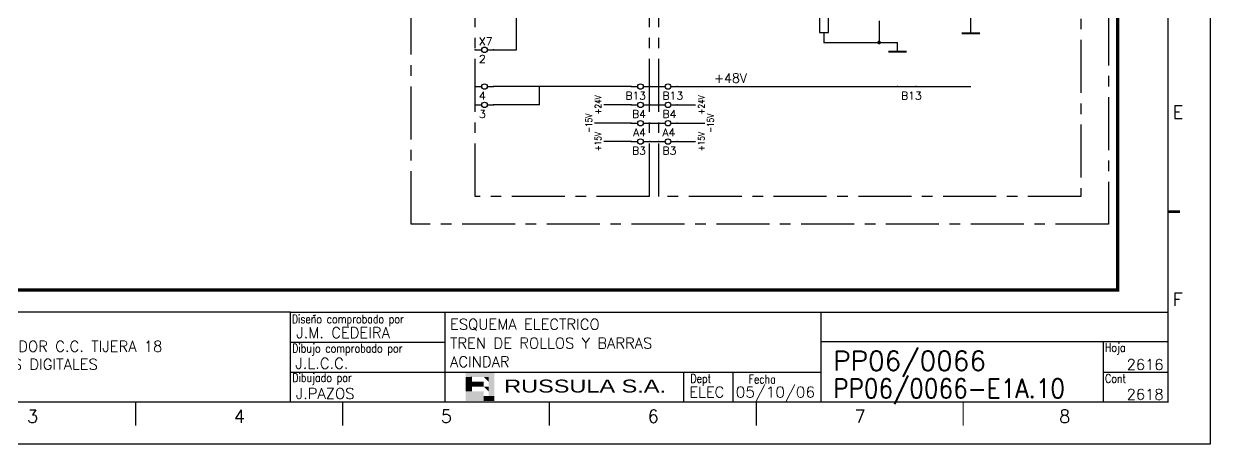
# Model space of a CAD drawing. Extents: x -25 to 1044, y -25744 to 292.
# Drawn here: x 218 to 497.8, y -2462.3 to -2363 of the extents above; entities that cross this region are included whole.
import ezdxf
from ezdxf.enums import TextEntityAlignment as Align

# ---------------------------------------------------------------- set-up
doc = ezdxf.new("R2010")
doc.units = 0
doc.header["$LTSCALE"] = 10
doc.header["$MEASUREMENT"] = 0
doc.linetypes.add('CENTER', pattern=[2, 1.25, -0.25, 0.25, -0.25])
doc.linetypes.add('DASHDOT', pattern=[1, 0.5, -0.25, 0, -0.25])
doc.layers.get('0').update_dxf_attribs({"linetype": 'CONTINUOUS'})
for name, color, linetype in [('1', 7, 'CONTINUOUS'), ('10', 5, 'CONTINUOUS'), ('2', 7, 'CONTINUOUS'), ('25', 3, 'CONTINUOUS'), ('25PK', 4, 'CENTER'), ('8', 1, 'CONTINUOUS'), ('9', 6, 'CONTINUOUS'), ('DIBUJO', 7, 'CONTINUOUS'), ('NODE', 7, 'CONTINUOUS')]:
    doc.layers.add(name, color=color, linetype=linetype)
doc.styles.add('HELVETICA', font='HELV.SHX')
doc.styles.add('LABEL', font='SIMPLEX', dxfattribs={"width": 0.8, "height": 4})
doc.styles.add('ROMANS', font='romans')
doc.styles.get("Standard").update_dxf_attribs({"font": 'simplex'})

# ---------------------------------------------------------------- blocks, each defined once
blk = doc.blocks.new('NOD', base_point=(237.5, 170))
at = {"layer": 'NODE'}
blk.add_point((237.5, 170), dxfattribs=at)
blk = doc.blocks.new('$$PLL21')
blk.add_line((-2.5, 0), (2.5, 0))
at = {"layer": '2'}
for p in [(-2.5, 0), (2.5, 0)]:
    blk.add_blockref('NOD', p, dxfattribs=at)
at = {"layer": '8'}
blk.add_attdef('*A', (-1.5, -3.575), '', height=2.15, dxfattribs=at)
at = {"layer": '9'}
blk.add_attdef('ID', (-1.5, 1.25), '', height=2.15, dxfattribs=at)
blk = doc.blocks.new('$$PLR12C')
for p, q in [((-2.5, 0), (-0.75, 0)), ((0.75, 0), (2.5, 0))]:
    blk.add_line(p, q)
at = {"layer": '2'}
blk.add_circle((0, 0), 0.75, dxfattribs=at)
for p in [(-2.5, 0), (2.5, 0)]:
    blk.add_blockref('NOD', p, dxfattribs=at)
at = {"layer": '8'}
blk.add_attdef('*A', text='', height=2.15, dxfattribs=at).set_placement((1.5, -3.575), align=Align.RIGHT)
at = {"layer": '9'}
blk.add_attdef('ID', text='', height=2.15, dxfattribs=at).set_placement((1.5, 1.25), align=Align.RIGHT)
blk = doc.blocks.new('$$PLL21C')
for p, q in [((-2.5, 0), (-0.75, 0)), ((0.75, 0), (2.5, 0))]:
    blk.add_line(p, q)
at = {"layer": '2'}
blk.add_circle((0, 0), 0.75, dxfattribs=at)
for p in [(-2.5, 0), (2.5, 0)]:
    blk.add_blockref('NOD', p, dxfattribs=at)
at = {"layer": '8'}
blk.add_attdef('*A', (-1.5, -3.575), '', height=2.15, dxfattribs=at)
at = {"layer": '9'}
blk.add_attdef('ID', (-1.5, 1.25), '', height=2.15, dxfattribs=at)
blk = doc.blocks.new('newcajec')
at = {"layer": '1'}
for p, q in [((179.4, 20.85), (0.13, 20.85)), ((184.64, 20.18), (184.81, 20.01)), ((184.81, 20.01), (185.18, 20.25)), ((215.2, 20.8), (215.2, 0)), ((179.4, 13.87), (215.2, 13.87)), ((368, 14.06), (368, 0)), ((179.4, 6.93), (267.63, 6.93)), ((267.63, 6.93), (302.5, 6.93)), ((270.63, 6.91), (270.63, 0)), ((282.07, 6.93), (282.07, 0)), ((368, 6.93), (383, 6.93))]:
    blk.add_line(p, q, dxfattribs=at)
at = {"layer": '1', "const_width": 0.3}
blk.add_lwpolyline([(0, 0), (0, 272.5), (383, 272.5), (383, 0)], close=True, dxfattribs=at)
at = {"layer": '1'}
for points in [[(383.01, 44.23, 0.6, 0.6, 0), (385.82, 44.23, 0.6, 0.6, 0)], [(383, 20.8, 0.3, 0.3, 0), (179.4, 20.8, 0.3, 0.3, 0), (179.4, 0, 0.3, 0.3, 0)], [(302.5, 20.8, 0.3, 0.3, 0), (302.5, 0, 0.3, 0.3, 0)], [(302.5, 14, 0.3, 0.3, 0), (383, 14, 0.3, 0.3, 0)], [(143.5, -5.5, 0.3, 0.3, 0), (143.5, -0.09, 0.3, 0.3, 0)], [(191.5, -5.5, 0.3, 0.3, 0), (191.5, -0.09, 0.3, 0.3, 0)], [(239.5, -5.5, 0.3, 0.3, 0), (239.5, -0.09, 0.3, 0.3, 0)], [(287.5, -5.5, 0.3, 0.3, 0), (287.5, -0.09, 0.3, 0.3, 0)], [(335.5, -5.5, 0.3, 0.3, 0), (335.5, -0.09, 0.3, 0.3, 0)]]:
    blk.add_lwpolyline(points, format="xyseb", dxfattribs=at)
at = {"layer": '2', "color": 14}
for p, q in [((221.42, 4.69), (221.42, 5.81)), ((221.42, 2.47), (221.42, 3.58))]:
    blk.add_line(p, q, dxfattribs=at)
for points in [[(220.05, 5.81), (220.05, 6.92), (226.74, 5.81), (226.74, 6.92)], [(221.42, 2.47), (220.05, 2.47), (221.42, 5.81), (220.05, 5.81)], [(224.25, 5.81), (225.37, 5.81), (225.37, 4.69)], [(225.37, 5.81), (226.74, 5.81), (225.37, 1.35), (226.74, 1.35)], [(221.42, 4.69), (224.25, 4.69), (221.42, 3.58), (224.25, 3.58)], [(224.25, 3.58), (225.37, 3.58), (225.37, 2.47)], [(224.25, 0.24), (224.25, 2.47), (220.05, 0.24), (220.05, 2.47)], [(226.74, 1.35), (226.74, 0.24), (224.25, 1.35), (224.25, 0.24)]]:
    blk.add_solid(points, dxfattribs=at)
at = {"layer": '1', "style": 'ROMANS'}
for s, p in [('E', (384.13, 65.84)), ('F', (384.13, 22.34)), ('3', (118.29, -4.82)), ('4', (166.29, -4.82)), ('5', (214.29, -4.82)), ('6', (262.29, -4.82)), ('7', (310.29, -4.82)), ('8', (357.79, -4.82))]:
    blk.add_text(s, height=3, dxfattribs=at).set_placement(p)
at = {"layer": '1', "style": 'LABEL', "width": 0.8}
for s, p in [('Diseno comprobado por', (179.73, 18.27)), ('Dibujo comprobado por', (179.81, 11.47)), ('Hoja', (368.38, 11.66)), ('Dibujado por', (179.83, 4.64)), ('Fecha', (285.71, 4.3)), ('Cont', (368.43, 4.46))]:
    blk.add_text(s, height=2, dxfattribs=at).set_placement(p)
blk.add_text('Dept', height=2, dxfattribs=at).set_placement((274.61, 4.44), align=Align.CENTER)
at = {"layer": '10', "style": 'ROMANS'}
for tag, p in [('REV41', (3.5, 18.74)), ('REV43', (77.7, 18.74)), ('REV31', (3.5, 14.58)), ('REV33', (77.7, 14.58)), ('REV21', (3.5, 10.42)), ('REV23', (77.7, 10.42)), ('REV11', (3.5, 6.27)), ('REV13', (77.7, 6.27))]:
    blk.add_attdef(tag, text='', height=2.5, dxfattribs=at).set_placement(p, align=Align.MIDDLE)
for tag, p, height in [('REV42', (8, 17.49), 2.5), ('DOCUMENTTYPE', (216.43, 16.8), 2.5), ('SHEETNAME1', (100.5, 15.83), 2.5), ('DESIGNCHECK', (180.74, 14.83), 2.5), ('NOTA', (305.32, 15.8), 3), ('REV32', (8, 13.33), 2.5), ('SHEETNAME2', (100.5, 11.67), 2.5), ('OBJECT', (216.43, 12.4), 2.5), ('REV22', (8, 9.17), 2.5), ('ORDER', (305.32, 7.3), 4.5), ('SHEETNAME3', (100.5, 7.51), 2.5), ('DRAWINGCHECK', (180.53, 7.71), 2.5), ('CUSTOMER', (216.43, 8.08), 2.5), ('REV12', (8, 5.01), 2.5), ('SHEETNAME4', (100.5, 3.35), 2.5), ('USER', (180.63, 0.71), 2.5), ('DEPARTMENT', (271.93, 1.05), 2.5), ('DOCUMENT_ID', (305.32, 0.93), 4.4)]:
    blk.add_attdef(tag, p, '', height=height, dxfattribs=at)
for tag, width, p, p2 in [('REV44', 1.221199, (84.53, 17.49), (98.48, 17.49)), ('REV34', 1.221199, (84.53, 13.33), (98.48, 13.33)), ('REV24', 1.221199, (84.53, 9.17), (98.48, 9.17)), ('REV14', 1.221199, (84.53, 5.01), (98.48, 5.01)), ('CREATED2', 7.039915, (282.71, 1.05), (301.14, 1.05))]:
    blk.add_attdef(tag, text='', height=2.5, dxfattribs=dict(at, width=width)).set_placement(p, p2, align=Align.FIT)
for tag, p in [('SHEET', (382, 7.43)), ('NEXTSHEET', (382, 0.5))]:
    blk.add_attdef(tag, text='', height=2.5, dxfattribs=at).set_placement(p, align=Align.RIGHT)
at = {"layer": 'DIBUJO', "color": 14, "style": 'HELVETICA', "width": 1.3}
blk.add_text('RUSSULA S.A.', height=3, dxfattribs=at).set_placement((229, 2.19))

msp = doc.modelspace()

# ---------------------------------------------------------------- linework, layer by layer
at = {"layer": '2'}
for p, q in [((441.38, -2365.26), (441.38, -2356.17)), ((405.66, -2358.55), (405.66, -2365.05)), ((407.82, -2365.05), (407.82, -2358.55)), ((419.73, -2362.34), (419.73, -2367.43)), ((405.66, -2365.05), (407.82, -2365.05)), ((406.74, -2367.43), (406.74, -2365.05))]:
    msp.add_line(p, q, dxfattribs=at)
at = {"layer": '2', "color": 7}
for p, q in [((406.74, -2367.43), (424.06, -2367.43)), ((424.06, -2369.59), (424.06, -2367.43)), ((365.61, -2377.82), (367.78, -2377.82)), ((372.11, -2377.82), (441.38, -2377.82)), ((365.61, -2382.15), (367.78, -2382.15)), ((365.61, -2386.48), (367.78, -2386.48)), ((365.61, -2390.81), (367.78, -2390.81))]:
    msp.add_line(p, q, dxfattribs=at)
at = {"layer": '2', "color": 3, "linetype": 'DASHDOT'}
msp.add_lwpolyline([(216.25, -2183, 0.727, 0.727, 0), (476.01, -2183, 0.727, 0.727, 0), (476.01, -2425.87, 0.727, 0.727, 0), (216.25, -2425.87, 0.727, 0.727, 0), (216.25, -2183, 0.727, 0.727, 0)], format="xyseb", dxfattribs=at)
at = {"layer": '2', "color": 7}
msp.add_lwpolyline([(419.51, -2367.43, 0.433, 0.433, 1), (419.95, -2367.43, 0.433, 0.433, 1)], format="xyseb", close=True, dxfattribs=at)
for points in [[(439.21, -2365.26, 0.433, 0.433, 0), (443.54, -2365.26, 0.433, 0.433, 0)], [(421.9, -2369.59, 0.433, 0.433, 0), (426.22, -2369.59, 0.433, 0.433, 0)]]:
    msp.add_lwpolyline(points, format="xyseb", dxfattribs=at)
at = {"layer": '25', "linetype": 'CENTER'}
for p, q in [((324.49, -2403.79), (324.49, -2206.81)), ((365.61, -2403.79), (365.61, -2206.81)), ((365.61, -2403.79), (324.49, -2403.79))]:
    msp.add_line(p, q, dxfattribs=at)
at = {"layer": '25'}
for p, q in [((334.23, -2369.16), (334.23, -2229.54)), ((328.82, -2369.16), (334.23, -2369.16)), ((361.28, -2377.82), (328.82, -2377.82)), ((339.64, -2382.15), (339.64, -2377.82)), ((339.64, -2382.15), (328.82, -2382.15)), ((361.28, -2382.15), (354.79, -2382.15)), ((372.11, -2382.15), (376.44, -2382.15)), ((361.28, -2386.48), (352.63, -2386.48)), ((372.11, -2386.48), (378.6, -2386.48)), ((361.28, -2390.81), (354.79, -2390.81)), ((372.11, -2390.81), (376.44, -2390.81))]:
    msp.add_line(p, q, dxfattribs=at)
at = {"layer": '25PK'}
for p, q in [((309.33, -2410.29), (309.33, -2200.32)), ((473.85, -2200.32), (473.85, -2410.29)), ((367.78, -2403.79), (367.78, -2206.81)), ((467.35, -2206.81), (467.35, -2403.79)), ((467.35, -2403.79), (367.78, -2403.79)), ((473.85, -2410.29), (309.33, -2410.29))]:
    msp.add_line(p, q, dxfattribs=at)
at = {"layer": 'DIBUJO'}
msp.add_lwpolyline([(77.85, -2165.3), (497.85, -2165.3), (497.85, -2462.3), (77.85, -2462.3), (77.85, -2165.3)], dxfattribs=at)

# ---------------------------------------------------------------- block references
at = {"layer": '2', "color": 7}
ref = msp.add_blockref('newcajec', (98.52, -2452.3), dxfattribs=dict(at, xscale=1.01651376146789, yscale=1.01651376146789, zscale=1.01651376146789))
ref.add_attrib('SHEETNAME3', 'ENTRADAS DIGITALES', (200.68, -2444.67), dxfattribs={"layer": '10', "height": 2.5413, "style": 'ROMANS'})
ref.add_attrib('SHEETNAME2', 'CONVERTIDOR C.C. TIJERA 18', (200.68, -2440.44), dxfattribs={"layer": '10', "height": 2.5413, "style": 'ROMANS'})
ref.add_attrib('USER', 'J.PAZOS', (282.14, -2451.58), dxfattribs={"layer": '10', "height": 2.541, "style": 'ROMANS'})
ref.add_attrib('DRAWINGCHECK', 'J.L.C.C.', (282.04, -2444.46), dxfattribs={"layer": '10', "height": 2.541, "style": 'ROMANS'})
ref.add_attrib('DESIGNCHECK', 'J.M. CEDEIRA', (282.24, -2437.22), dxfattribs={"layer": '10', "height": 2.5413, "style": 'ROMANS'})
ref.add_attrib('DOCUMENT_ID', 'PP06/0066-E1A.10', (408.89, -2451.35), dxfattribs={"layer": '10', "height": 4.4727, "style": 'ROMANS', "width": 0.9})
ref.add_attrib('ORDER', 'PP06/0066', (408.89, -2444.88), dxfattribs={"layer": '10', "height": 4.574, "style": 'ROMANS'})
ref.add_attrib('CUSTOMER', 'ACINDAR', (318.53, -2444.08), dxfattribs={"layer": '10', "height": 2.541, "style": 'ROMANS'})
ref.add_attrib('OBJECT', 'TREN DE ROLLOS Y BARRAS', (318.53, -2439.69), dxfattribs={"layer": '10', "height": 2.5413, "style": 'ROMANS'})
ref.add_attrib('DOCUMENTTYPE', 'ESQUEMA ELECTRICO', (318.53, -2435.22), dxfattribs={"layer": '10', "height": 2.5413, "style": 'ROMANS'})
ref.add_attrib('CREATED2', '05/10/06', dxfattribs={"layer": '10', "height": 2.541, "style": 'ROMANS', "width": 0.961976}).set_placement((385.9, -2451.24), (404.64, -2451.24), align=Align.FIT)
ref.add_attrib('DEPARTMENT', 'ELEC', (374.94, -2451.24), dxfattribs={"layer": '10', "height": 2.541, "style": 'ROMANS'})
ref.add_attrib('NEXTSHEET', '2618', dxfattribs={"layer": '10', "height": 2.541, "style": 'ROMANS'}).set_placement((486.83, -2451.79), align=Align.RIGHT)
ref.add_attrib('SHEET', '2616', dxfattribs={"layer": '10', "height": 2.541, "style": 'ROMANS'}).set_placement((486.83, -2444.74), align=Align.RIGHT)
at = {"layer": '2', "color": 7, "xscale": 0.8658612319836606, "yscale": 0.8658612319836606, "zscale": 0.8658612319836606}
for name, p, values in [('$$PLL21C', (326.65, -2369.16), {'ID': 'X7', '*A': '2'}), ('$$PLL21C', (326.65, -2377.82), {'*A': '4'}), ('$$PLR12C', (363.45, -2377.82), {'*A': 'B13'}), ('$$PLL21C', (369.94, -2377.82), {'*A': 'B13'}), ('$$PLL21', (426.22, -2377.82), {'*A': 'B13'}), ('$$PLL21C', (326.65, -2382.15), {'*A': '3'}), ('$$PLR12C', (363.45, -2382.15), {'*A': 'B4'}), ('$$PLL21C', (369.94, -2382.15), {'*A': 'B4'}), ('$$PLR12C', (363.45, -2386.48), {'*A': 'A4'}), ('$$PLL21C', (369.94, -2386.48), {'*A': 'A4'}), ('$$PLR12C', (363.45, -2390.81), {'*A': 'B3'}), ('$$PLL21C', (369.94, -2390.81), {'*A': 'B3'})]:
    msp.add_blockref(name, p, dxfattribs=at).add_auto_attribs(values)
at = {"layer": '2', "xscale": 0.8658612319836606, "yscale": 0.8658612319836606, "zscale": 0.8658612319836606}
for p, rotation in [((406.74, -2367.43), 90), ((419.73, -2367.43), 270), ((441.81, -2365.26), 90)]:
    msp.add_blockref('NOD', p, dxfattribs=dict(at, rotation=rotation))

# ---------------------------------------------------------------- texts
at = {"layer": '2', "color": 7, "style": 'ROMANS'}
msp.add_text('+48V', height=2.165, dxfattribs=at).set_placement((380.77, -2376.92))
at = {"layer": '25', "style": 'ROMANS', "width": 0.8}
for s, p in [('+24V', (354.21, -2382.15)), ('+24V', (378.58, -2382.15)), ('-15V', (352.04, -2386.48)), ('-15V', (380.74, -2386.48)), ('+15V', (354.21, -2390.81)), ('+15V', (378.58, -2390.81))]:
    msp.add_text(s, height=1.559, rotation=90, dxfattribs=at).set_placement(p, align=Align.CENTER)

doc.saveas('drawing.dxf')
